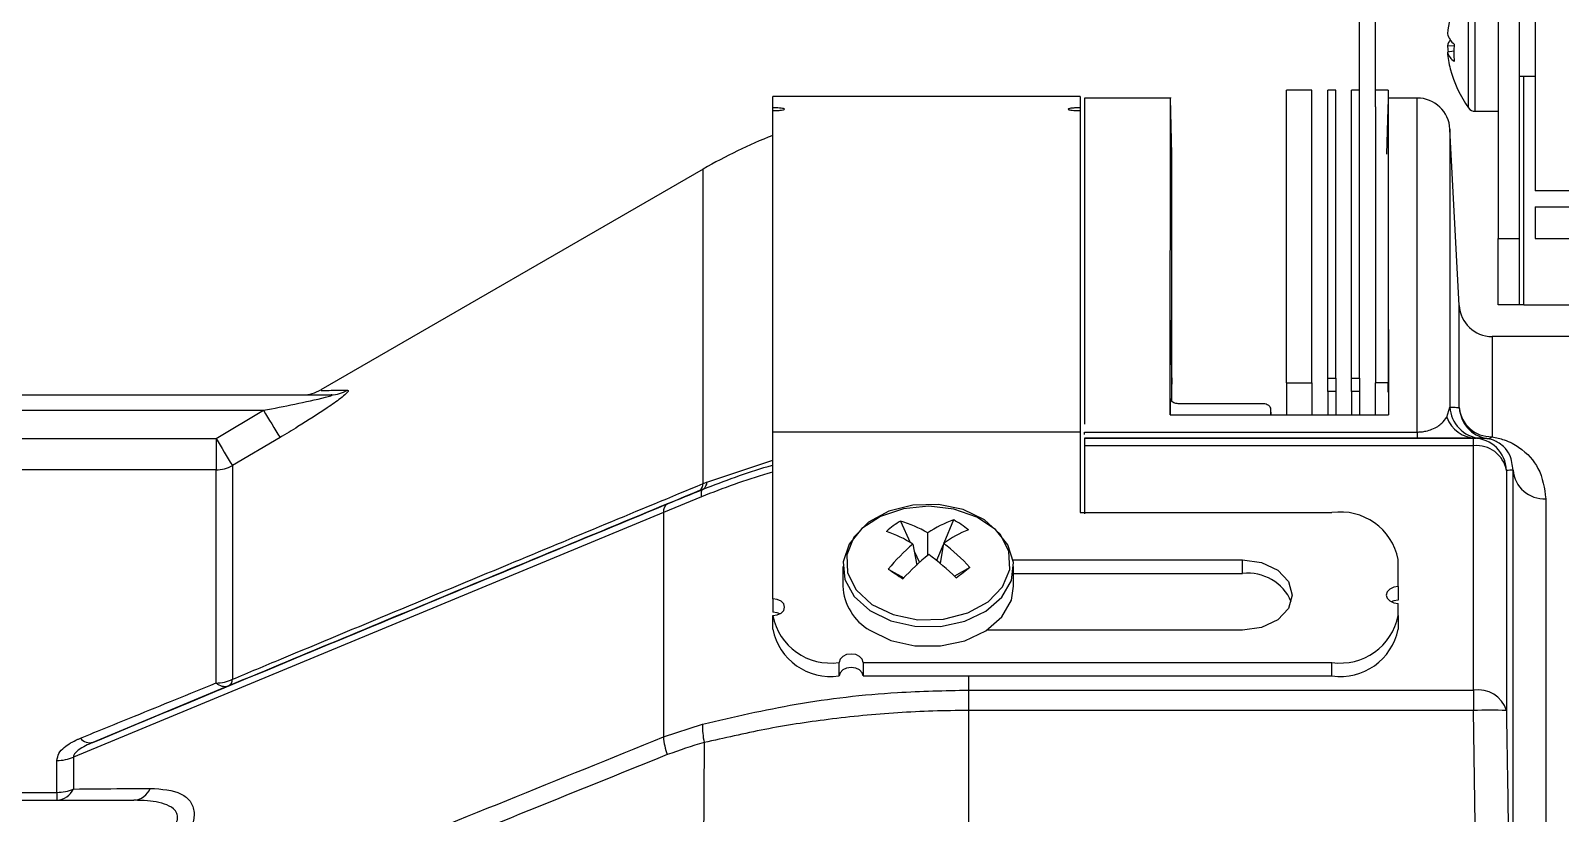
# Model space of a CAD drawing. Extents: x 17.1 to 113.1, y 3.8 to 84.5.
# Drawn here: x 78.4 to 81.285, y 37.867 to 39.344 of the extents above; entities that cross this region are included whole.
import ezdxf

# ---------------------------------------------------------------- set-up
doc = ezdxf.new("R2010")
doc.units = 0
doc.header["$MEASUREMENT"] = 0
doc.layers.add('OBJECT', color=7, linetype='CONTINUOUS')

msp = doc.modelspace()

# ---------------------------------------------------------------- linework, layer by layer
at = {"layer": 'OBJECT'}
for p, q in [((81.1676, 45.4765), (81.1676, 38.9515)), ((81.2076, 45.4765), (81.2076, 38.9515)), ((81.2376, 45.3865), (81.2376, 39.0415)), ((81.112, 39.1977), (81.112, 39.4552)), ((81.1242, 39.1915), (81.1242, 39.4615)), ((80.9062, 39.2), (80.9062, 39.3815)), ((80.9362, 39.2), (80.9362, 39.3815)), ((81.0721, 39.3151), (81.0847, 39.3158)), ((81.0843, 39.3047), (81.0721, 39.3032)), ((81.2076, 39.2575), (81.2376, 39.2575)), ((81.2163, 38.8265), (81.2163, 39.2575)), ((80.3793, 39.2194), (79.7993, 39.2194)), ((79.7993, 39.1981), (79.7993, 39.2194)), ((80.3793, 39.2194), (80.3793, 39.1981)), ((80.5497, 39.2165), (80.3874, 39.2165)), ((80.3874, 39.2165), (80.3874, 38.601)), ((80.5524, 39.1108), (80.5497, 39.2163)), ((80.8164, 39.2315), (80.7684, 39.2315)), ((80.7684, 38.6793), (80.7684, 39.2315)), ((80.8164, 38.6793), (80.8164, 39.2315)), ((80.8613, 39.2315), (80.8464, 39.2315)), ((80.8464, 38.6882), (80.8464, 39.2315)), ((80.8613, 38.6882), (80.8613, 39.2315)), ((80.9062, 39.2315), (80.8913, 39.2315)), ((80.8913, 38.6882), (80.8913, 39.2315)), ((80.9602, 39.2315), (80.9362, 39.2315)), ((80.9602, 39.2315), (80.9602, 38.6793)), ((81.015, 39.2165), (80.9602, 39.2165)), ((81.015, 38.5863), (81.015, 39.2165)), ((79.7993, 39.1927), (79.7993, 39.1981)), ((79.7993, 38.5864), (79.7993, 39.1927)), ((80.3793, 39.1981), (80.3793, 39.1927)), ((80.3793, 39.1927), (80.3793, 38.5864)), ((80.9062, 38.6882), (80.9062, 39.2)), ((80.9362, 39.2), (80.9362, 38.6793)), ((81.1242, 39.1915), (81.1676, 39.1915)), ((81.0943, 38.8252), (81.0769, 39.1577)), ((81.0769, 39.1577), (81.0769, 38.6335)), ((80.5524, 38.6768), (80.5524, 39.1115)), ((79.6684, 39.0825), (78.9469, 38.666)), ((79.6684, 38.4892), (79.6684, 39.0825)), ((81.3276, 39.0415), (81.2376, 39.0415)), ((81.2376, 39.0115), (81.2376, 38.9515)), ((81.2376, 39.0115), (81.3276, 39.0115)), ((81.1676, 38.8265), (81.1676, 38.9515)), ((81.1676, 38.9515), (81.2076, 38.9515)), ((81.2076, 38.9515), (81.2076, 38.8265)), ((81.2376, 38.9515), (81.3276, 38.9515)), ((81.0943, 38.6324), (81.0943, 38.8252)), ((81.2076, 38.8265), (81.1676, 38.8265)), ((81.2163, 38.8265), (81.2076, 38.8265)), ((81.2163, 38.8265), (81.3626, 38.8265)), ((80.5493, 38.7974), (80.5524, 38.6768)), ((81.3626, 38.7665), (81.1562, 38.7665)), ((81.1562, 38.7665), (81.1562, 38.5775)), ((80.5524, 38.6681), (80.5524, 38.6768)), ((80.5524, 38.6681), (80.5524, 38.6681)), ((80.5524, 38.644), (80.5524, 38.6681)), ((80.7684, 38.6793), (80.8164, 38.6793)), ((80.7684, 38.6793), (80.7684, 38.6185)), ((80.8164, 38.6793), (80.8164, 38.6185)), ((80.8464, 38.6882), (80.8613, 38.6882)), ((80.8464, 38.663), (80.8464, 38.6882)), ((80.8613, 38.6882), (80.8613, 38.663)), ((80.8913, 38.6882), (80.9062, 38.6882)), ((80.8913, 38.663), (80.8913, 38.6882)), ((80.9062, 38.6882), (80.9062, 38.663)), ((80.9602, 38.6793), (80.9362, 38.6793)), ((80.9362, 38.6185), (80.9362, 38.6793)), ((80.9602, 38.6613), (80.9602, 38.6793)), ((74.5414, 38.6565), (78.9663, 38.6565)), ((80.7239, 38.6395), (80.5644, 38.6398)), ((80.8613, 38.663), (80.8464, 38.663)), ((80.8464, 38.663), (80.8464, 38.6185)), ((80.8613, 38.663), (80.8613, 38.6185)), ((80.9062, 38.663), (80.8913, 38.663)), ((80.8913, 38.663), (80.8913, 38.6185)), ((80.9062, 38.663), (80.9062, 38.6185)), ((74.5403, 38.6273), (78.839, 38.6273)), ((78.7493, 38.5743), (78.839, 38.6273)), ((80.5491, 38.6185), (80.9608, 38.6185)), ((80.7394, 38.6185), (80.7391, 38.6293)), ((81.0707, 38.6142), (81.0769, 38.6335)), ((79.7993, 38.2718), (79.7993, 38.5864)), ((79.7993, 38.5864), (80.3793, 38.5864)), ((80.3793, 38.5864), (80.3793, 38.4344)), ((80.3874, 38.5863), (81.015, 38.5863)), ((80.3874, 38.5816), (80.3874, 38.5863)), ((81.015, 38.5863), (81.015, 38.5747)), ((74.5358, 38.5743), (78.7493, 38.5743)), ((78.7493, 38.5743), (78.7493, 38.515)), ((78.87, 38.5761), (78.7803, 38.5232)), ((80.3874, 38.5747), (80.3874, 38.5746)), ((81.015, 38.5747), (80.3874, 38.5747)), ((80.3874, 38.5746), (81.1213, 38.5746)), ((80.3874, 38.5746), (80.3874, 38.5604)), ((81.1213, 38.5604), (80.3874, 38.5604)), ((80.3874, 38.5604), (80.3874, 38.4317)), ((81.1213, 38.5746), (81.1265, 38.5747)), ((81.1213, 38.5604), (81.1213, 38.5746)), ((81.1213, 38.0994), (81.1213, 38.5604)), ((81.1333, 38.5745), (81.1265, 38.5747)), ((78.7803, 38.5232), (78.7803, 38.1198)), ((79.6752, 38.492), (79.7993, 38.5335)), ((78.7493, 38.515), (74.5303, 38.515)), ((78.7493, 38.1129), (78.7493, 38.515)), ((81.1833, 38.5139), (81.1833, 38.0608)), ((81.1958, 37.1593), (81.1958, 38.5144)), ((79.6684, 38.4892), (79.6752, 38.492)), ((79.6684, 38.4787), (79.6684, 38.4787)), ((79.665, 38.4642), (79.5934, 38.4346)), ((81.2578, 38.4603), (81.2578, 37.1328)), ((79.5934, 38.4346), (78.4803, 37.973)), ((79.5934, 38.4346), (79.5934, 38.011)), ((80.0402, 38.4184), (80.0587, 38.3781)), ((80.1407, 38.4205), (80.1224, 38.3768)), ((80.3793, 38.4344), (80.8543, 38.4344)), ((80.0921, 38.354), (80.0919, 38.3959)), ((80.064, 38.375), (80.071, 38.3354)), ((80.0664, 38.3614), (80.0762, 38.3401)), ((80.1211, 38.3738), (80.1086, 38.3438)), ((80.1216, 38.3762), (80.115, 38.3387)), ((79.9318, 38.3324), (79.9318, 38.2954)), ((80.0172, 38.3277), (80.0469, 38.3115)), ((80.1714, 38.331), (80.1421, 38.3146)), ((80.2528, 38.345), (80.6858, 38.345)), ((80.2538, 38.2954), (80.2538, 38.3324)), ((80.6858, 38.3195), (80.6858, 38.345)), ((80.9793, 38.2948), (80.9793, 38.346)), ((80.2538, 38.3195), (80.6858, 38.3195)), ((80.9793, 38.2948), (80.9793, 38.2693)), ((79.7993, 38.2718), (79.7993, 38.2463)), ((79.7993, 38.2145), (79.7993, 38.2399)), ((80.9793, 38.2399), (80.9793, 38.2629)), ((80.9793, 38.2399), (80.9793, 38.2145)), ((80.6858, 38.2127), (80.2035, 38.2127)), ((79.9243, 38.1516), (79.9248, 38.1516)), ((79.9243, 38.1516), (79.9243, 38.1261)), ((79.9248, 38.1261), (79.9248, 38.1516)), ((79.9698, 38.1516), (80.8543, 38.1516)), ((79.9698, 38.1516), (79.9698, 38.1261)), ((80.8543, 38.1261), (80.8543, 38.1516)), ((79.9243, 38.1261), (79.9248, 38.1261)), ((79.9698, 38.1261), (80.8543, 38.1261)), ((80.1684, 38.1261), (80.1684, 38.0994)), ((78.7731, 38.1073), (78.5172, 38.0008)), ((80.1684, 38.0994), (80.1684, 38.0608)), ((80.1684, 38.0994), (81.1213, 38.0994)), ((81.1213, 38.0994), (81.1213, 38.0608)), ((79.5934, 38.011), (79.6672, 38.0353)), ((80.1684, 38.0608), (80.1684, 37.851)), ((81.1213, 38.0608), (80.1684, 38.0608)), ((81.1265, 37.7255), (81.1213, 38.0608)), ((79.6702, 38.0006), (79.6685, 37.7542)), ((78.4493, 37.9065), (78.4493, 37.9665)), ((78.4803, 37.973), (78.4803, 37.9128)), ((74.5303, 37.9065), (78.4493, 37.9065)), ((74.5395, 37.8915), (78.5944, 37.8915)), ((78.4493, 37.9065), (78.4493, 37.8915))]:
    msp.add_line(p, q, dxfattribs=at)
at = {"layer": 'OBJECT', "flags": 128}
for points in [[(81.0721, 39.3151), (81.0728, 39.3081), (81.0735, 39.3033)], [(80.9601, 39.2145), (80.9591, 39.1759), (80.9574, 39.1107)], [(79.665, 38.4642), (79.6648, 38.4671), (79.6648, 38.4697), (79.665, 38.4721), (79.6653, 38.4741), (79.6659, 38.4757), (79.6666, 38.4771), (79.6674, 38.478), (79.6684, 38.4787)], [(79.9824, 38.2495), (80.0219, 38.2302), (80.0676, 38.2199), (80.1156, 38.2197), (80.1616, 38.2295), (80.2014, 38.2484), (80.2316, 38.2748), (80.2495, 38.3063), (80.2534, 38.3401), (80.2431, 38.3732), (80.2194, 38.4027), (80.1844, 38.426), (80.1413, 38.4409), (80.0939, 38.4462), (80.0464, 38.4414), (80.003, 38.4269), (79.9676, 38.404), (79.9433, 38.3747), (79.9323, 38.3417), (79.9356, 38.3079), (79.9528, 38.2762), (79.9824, 38.2495)], [(79.9866, 38.2612), (80.0267, 38.2419), (80.0732, 38.2323), (80.1216, 38.2334), (80.1672, 38.2449), (80.2055, 38.2659), (80.2328, 38.2942), (80.2464, 38.3271), (80.2449, 38.3613), (80.2286, 38.3936), (80.1989, 38.4207), (80.1589, 38.44), (80.1124, 38.4496), (80.0639, 38.4485), (80.0183, 38.437), (79.98, 38.416), (79.9527, 38.3877), (79.9392, 38.3548), (79.9406, 38.3206), (79.957, 38.2883), (79.9866, 38.2612)], [(80.6858, 38.345), (80.7216, 38.3399), (80.7519, 38.3256), (80.7722, 38.3041), (80.7793, 38.2788), (80.7722, 38.2535), (80.7519, 38.2321), (80.7216, 38.2178), (80.6858, 38.2127)], [(79.9824, 38.2125), (80.0219, 38.1932), (80.0676, 38.1829), (80.1156, 38.1827), (80.1616, 38.1925), (80.2014, 38.2114), (80.2316, 38.2378), (80.2495, 38.2693), (80.2538, 38.2954)], [(80.9793, 38.2948), (80.9707, 38.2935), (80.9634, 38.2901), (80.9585, 38.2849), (80.9568, 38.2788), (80.9585, 38.2728), (80.9634, 38.2676), (80.9707, 38.2641), (80.9793, 38.2629)], [(79.7993, 38.2399), (79.8079, 38.2412), (79.8152, 38.2446), (79.8201, 38.2498), (79.8218, 38.2559), (79.8201, 38.2619), (79.8152, 38.2671), (79.8079, 38.2706), (79.7993, 38.2718)], [(80.9793, 38.2693), (80.9707, 38.2681), (80.9658, 38.2661)], [(79.8128, 38.2431), (79.8079, 38.2451), (79.7993, 38.2463)], [(79.9698, 38.1516), (79.9681, 38.1576), (79.9632, 38.1628), (79.9559, 38.1663), (79.9473, 38.1675), (79.9387, 38.1663), (79.9314, 38.1628), (79.9265, 38.1576), (79.9248, 38.1516)], [(79.9698, 38.1261), (79.9681, 38.1322), (79.9632, 38.1374), (79.9559, 38.1408), (79.9473, 38.142), (79.9387, 38.1408), (79.9314, 38.1374), (79.9265, 38.1322), (79.9248, 38.1261)]]:
    msp.add_lwpolyline(points, dxfattribs=at)
at = {"layer": 'OBJECT'}
for centre, radius, start, end in [((81.2754, 39.3199), 0.2041, 158.9959, 174.9427), ((81.1142, 39.3507), 0.044, 196.9537, 228.1954), ((81.1061, 39.306), 0.0352, 144.331, 164.9778), ((81.105, 39.3135), 0.0345, 197.4615, 234.2794), ((81.2675, 39.3203), 0.1962, 185.0254, 194.3849), ((81.3256, 39.3017), 0.2413, 176.1519, 183.8481), ((81.2914, 39.3265), 0.2208, 194.3896, 215.6682), ((81.015, 39.1545), 0.062, 3, 90), ((81.1242, 39.2065), 0.015, 215.6682, 270), ((80.1684, 38.2165), 1, 111.659, 120), ((81.1562, 38.8285), 0.062, 183, 270), ((78.9138, 38.7185), 0.062, 270.0001, 302.0977), ((78.9662, 38.7153), 0.0588, 270.055, 301.8738), ((80.2004, 39.4168), 1.5737, 210.1109, 212.2897), ((81.1271, 38.6347), 0.0599, 199.9391, 269.4293), ((81.1388, 38.6363), 0.062, 182.5106, 264.8718), ((81.1563, 38.6355), 0.062, 182.7994, 260.9518), ((81.1544, 38.6378), 0.0603, 185.1121, 271.7203), ((80.1178, 39.3688), 1.5824, 210.1364, 212.3021), ((81.1213, 38.5126), 0.062, 1.1516, 89.9958), ((81.1274, 38.5039), 0.0568, 10.0796, 96.1485), ((81.1477, 38.587), 0.0128, 264.8306, 312.121), ((78.7493, 38.5778), 0.0628, 269.9743, 299.5333), ((81.2548, 38.5195), 0.0592, 184.9587, 272.8856), ((79.6528, 38.4889), 0.0155, 302.0382, 1.1272), ((79.6602, 38.4914), 0.015, 302.8502, 2.4787), ((79.6105, 38.4365), 0.0172, 124.7858, 186.3697), ((80.1415, 38.2565), 0.191, 122.0144, 131.8138), ((79.9775, 38.2031), 0.2242, 59.3227, 73.7602), ((80.2124, 38.2175), 0.2153, 109.4641, 124.0335), ((80.0457, 38.2477), 0.1972, 51.5104, 61.194), ((80.8699, 38.3239), 0.1116, 11.4217, 98.0496), ((79.9237, 38.1453), 0.2692, 58.5878, 70.3696), ((80.2709, 38.1613), 0.2617, 113.0565, 124.7896), ((80.3153, 38.079), 0.3883, 130.334, 140.1598), ((80.4209, 37.959), 0.5139, 129.5503, 137.0243), ((79.7997, 37.9558), 0.4959, 45.8155, 53.6482), ((79.8918, 38.0724), 0.3809, 42.7655, 52.8975), ((82.2363, 41.6317), 3.98, 236.1125, 236.5917), ((78.7187, 40.2378), 2.3971, 306.5243, 307.3039), ((80.0327, 38.3002), 0.1011, 182.7052, 240.1438), ((80.6959, 38.2313), 0.0887, 23.0747, 96.5383), ((79.9087, 38.262), 0.1116, 191.4217, 278.0494), ((80.8699, 38.262), 0.1116, 261.9505, 348.5783), ((79.9087, 38.2366), 0.1116, 191.4218, 278.0494), ((80.8699, 38.2366), 0.1116, 261.9506, 348.5782), ((78.7496, 38.1845), 0.0717, 269.7955, 295.403), ((78.7654, 38.1201), 0.0149, 301.1475, 358.9637), ((78.7662, 38.1314), 0.025, 227.7289, 286.1825), ((81.1302, 38.0445), 0.0556, 17.0332, 99.1638), ((79.7948, 38.0286), 0.1278, 176.9899, 192.6701), ((81.1516, 37.1303), 0.9311, 88.0511, 91.8659), ((78.5118, 38.0244), 0.0242, 220.4466, 282.8336), ((79.7183, 38.0194), 0.1253, 183.8707, 199.5151), ((78.4496, 38.0424), 0.0758, 269.7514, 293.8597), ((78.4464, 37.9289), 0.0375, 274.3878, 334.6174), ((78.4497, 37.9842), 0.0777, 269.7355, 293.2219), ((78.5911, 37.9286), 0.0373, 275.0457, 336.9069)]:
    msp.add_arc(centre, radius, start, end, dxfattribs=at)
for points, knots in [([(80.5493, 38.7974), (80.5493, 38.8405), (80.5494, 38.9266), (80.5495, 39.0303), (80.5496, 39.1134), (80.5496, 39.1735), (80.5497, 39.2066), (80.5497, 39.2204), (80.5497, 39.2164), (80.5497, 39.2163)], [0, 0, 0, 0, 0.164694, 0.329387, 0.498866, 0.668344, 0.833038, 0.997732, 1, 1, 1, 1]), ([(79.7993, 39.1927), (79.8018, 39.1927), (79.8068, 39.1928), (79.8135, 39.1933), (79.8186, 39.194), (79.8216, 39.1948), (79.8221, 39.1958), (79.8199, 39.1966), (79.8154, 39.1974), (79.8091, 39.1979), (79.8034, 39.1981), (79.8001, 39.1981), (79.7993, 39.1981)], [0, 0, 0, 0, 0.106362, 0.212713, 0.319455, 0.426997, 0.535233, 0.643751, 0.752038, 0.859722, 0.966709, 1, 1, 1, 1]), ([(80.3793, 39.1981), (80.3775, 39.1981), (80.3733, 39.198), (80.367, 39.1977), (80.3613, 39.1971), (80.3576, 39.1964), (80.3563, 39.1954), (80.3577, 39.1945), (80.3615, 39.1937), (80.3673, 39.1931), (80.3736, 39.1927), (80.3777, 39.1927), (80.3793, 39.1927)], [0, 0, 0, 0, 0.073488, 0.179791, 0.286364, 0.393529, 0.501387, 0.609763, 0.718227, 0.826267, 0.933534, 1, 1, 1, 1]), ([(80.9602, 39.2145), (80.9602, 39.2138), (80.9602, 39.2121), (80.9602, 39.1811), (80.9602, 39.1274), (80.9603, 39.049), (80.9604, 38.941), (80.9606, 38.8017), (80.9607, 38.6798), (80.9608, 38.6185)], [0, 0, 0, 0, 0.1137688, 0.2509993, 0.3882299, 0.5294473, 0.6706646, 0.8345115, 1, 1, 1, 1]), ([(80.5491, 38.6185), (80.5491, 38.6325), (80.5491, 38.6604), (80.5491, 38.7006), (80.5492, 38.747), (80.5492, 38.7783), (80.5493, 38.7974)], [0, 0, 0, 0, 0.218765, 0.43753, 0.656295, 1, 1, 1, 1]), ([(78.839, 38.6273), (78.8586, 38.6311), (78.8977, 38.6388), (78.9396, 38.6477), (78.9609, 38.6534), (78.9649, 38.6546), (78.9672, 38.6555), (78.9681, 38.656), (78.9679, 38.6564), (78.9671, 38.6565), (78.9664, 38.6565), (78.9663, 38.6565)], [0, 0, 0, 0, 0.419112, 0.839951, 0.8802, 0.924731, 0.942602, 0.960654, 0.976829, 0.994028, 1, 1, 1, 1]), ([(78.9973, 38.6653), (78.9982, 38.665), (79.0001, 38.6644), (78.9951, 38.6587), (78.9821, 38.6479), (78.9519, 38.6266), (78.9121, 38.6012), (78.8814, 38.5828), (78.87, 38.5761)], [0, 0, 0, 0, 0.087297, 0.174538, 0.284703, 0.464437, 0.802351, 1, 1, 1, 1]), ([(78.9476, 38.6648), (78.9489, 38.6648), (78.9515, 38.6649), (78.9824, 38.6652), (78.9973, 38.6653)], [0, 0, 0, 0, 0.5172286, 1, 1, 1, 1]), ([(80.5492, 38.6499), (80.5491, 38.6465), (80.5491, 38.6362), (80.5491, 38.6256), (80.5491, 38.6185)], [0, 0, 0, 0, 0.3251, 1, 1, 1, 1]), ([(80.5644, 38.6398), (80.5629, 38.6399), (80.5599, 38.64), (80.5558, 38.6414), (80.5524, 38.6435), (80.5497, 38.6464), (80.5494, 38.6487), (80.5492, 38.6499)], [0, 0, 0, 0, 0.172836, 0.345191, 0.529672, 0.742964, 1, 1, 1, 1]), ([(80.7391, 38.6293), (80.7389, 38.6307), (80.7384, 38.6335), (80.7348, 38.6368), (80.7302, 38.6388), (80.7264, 38.6395), (80.7243, 38.6395), (80.7239, 38.6395)], [0, 0, 0, 0, 0.29148, 0.560989, 0.754894, 0.949735, 1, 1, 1, 1]), ([(80.7391, 38.6185), (80.7391, 38.6195), (80.7391, 38.6226), (80.7391, 38.6262), (80.7391, 38.6287), (80.7391, 38.6293)], [0, 0, 0, 0, 0.28187, 0.85045, 1, 1, 1, 1]), ([(81.015, 38.5863), (81.0177, 38.5864), (81.0238, 38.5866), (81.0339, 38.5884), (81.0496, 38.5935), (81.0625, 38.6027), (81.0681, 38.6105), (81.0707, 38.6142)], [0, 0, 0, 0, 0.064307, 0.144323, 0.280228, 0.653315, 1, 1, 1, 1]), ([(81.0769, 38.6335), (81.0792, 38.6334), (81.086, 38.6331), (81.091, 38.6327), (81.0943, 38.6324)], [0, 0, 0, 0, 0.33844, 1, 1, 1, 1]), ([(81.1265, 38.5747), (81.117, 38.5747), (81.1037, 38.5747), (81.0686, 38.5747), (81.0419, 38.5747), (81.0228, 38.5747), (81.015, 38.5747)], [0, 0, 0, 0, 0.484963, 0.675899, 0.868393, 1, 1, 1, 1]), ([(81.1465, 38.5742), (81.1459, 38.5743), (81.1429, 38.5743), (81.1384, 38.5744), (81.1341, 38.5745), (81.1333, 38.5745)], [0, 0, 0, 0, 0.169099, 0.845499, 1, 1, 1, 1]), ([(81.1958, 38.5144), (81.1947, 38.5241), (81.193, 38.5399), (81.181, 38.5569), (81.1686, 38.5663), (81.1585, 38.5716), (81.1497, 38.5735), (81.1465, 38.5742)], [0, 0, 0, 0, 0.4325165, 0.6994923, 0.8586172, 0.9494209, 1, 1, 1, 1]), ([(81.1562, 38.5775), (81.1641, 38.5757), (81.1854, 38.5709), (81.2185, 38.5514), (81.25, 38.5157), (81.255, 38.4801), (81.2578, 38.4603)], [0, 0, 0, 0, 0.086849, 0.233706, 0.575453, 1, 1, 1, 1]), ([(79.6684, 38.4787), (79.6684, 38.4787), (79.7086, 38.4937), (79.7516, 38.5109), (79.7964, 38.5232), (79.7993, 38.524)], [0, 0, 0, 0, 0.000018, 0.935388, 1, 1, 1, 1]), ([(79.7993, 38.5103), (79.7962, 38.5095), (79.7502, 38.4971), (79.7061, 38.4801), (79.665, 38.4642)], [0, 0, 0, 0, 0.06637, 1, 1, 1, 1]), ([(81.1958, 38.5144), (81.1938, 38.5143), (81.1902, 38.5141), (81.1854, 38.514), (81.1833, 38.5139)], [0, 0, 0, 0, 0.547716, 1, 1, 1, 1]), ([(79.6611, 38.4757), (79.5088, 38.4127), (79.2127, 38.2901), (78.9169, 38.1671), (78.7731, 38.1073)], [0, 0, 0, 0, 0.514049, 1, 1, 1, 1]), ([(78.7803, 38.1198), (78.8111, 38.1327), (78.9844, 38.205), (79.2804, 38.3282), (79.5457, 38.4383), (79.6684, 38.4892)], [0, 0, 0, 0, 0.1041979, 0.5858463, 1, 1, 1, 1]), ([(79.6006, 38.4506), (79.6231, 38.4598), (79.6457, 38.4689), (79.6684, 38.4787), (79.6684, 38.4787)], [0, 0, 0, 0, 0.99997, 1, 1, 1, 1]), ([(79.6684, 38.4787), (79.6684, 38.4787), (79.6659, 38.4777), (79.6635, 38.4767), (79.6611, 38.4757)], [0, 0, 0, 0, 0.000279, 1, 1, 1, 1]), ([(78.5172, 38.0008), (78.693, 38.0739), (79.0541, 38.2242), (79.4152, 38.3738), (79.6006, 38.4506)], [0, 0, 0, 0, 0.486655, 1, 1, 1, 1]), ([(78.4934, 38.0087), (78.5276, 38.0226), (78.614, 38.0578), (78.6984, 38.0921), (78.7493, 38.1129)], [0, 0, 0, 0, 0.396331, 1, 1, 1, 1]), ([(79.6672, 38.0353), (79.7253, 38.0488), (79.8433, 38.0761), (80.0141, 38.0962), (80.1237, 38.0984), (80.1684, 38.0994)], [0, 0, 0, 0, 0.365392, 0.741453, 1, 1, 1, 1]), ([(80.1684, 38.0608), (80.1684, 38.0608), (80.1239, 38.0608), (80.0349, 38.058), (79.9063, 38.0454), (79.784, 38.0266), (79.7075, 38.0086), (79.6702, 38.0006), (79.6702, 38.0006)], [0, 0, 0, 0, 0.000005, 0.258899, 0.517796, 0.758901, 0.999996, 1, 1, 1, 1]), ([(81.1833, 38.0608), (81.1839, 38.0195), (81.1873, 37.8128), (81.1917, 37.5124), (81.1947, 37.2532), (81.1958, 37.1593)], [0, 0, 0, 0, 0.1375162, 0.6875815, 1, 1, 1, 1]), ([(78.4493, 37.9665), (78.4501, 37.971), (78.4516, 37.98), (78.4649, 37.9943), (78.4804, 38.0032), (78.4917, 38.008), (78.4934, 38.0087)], [0, 0, 0, 0, 0.254854, 0.508631, 0.928591, 1, 1, 1, 1]), ([(78.4803, 37.5609), (78.5113, 37.5734), (78.6853, 37.6437), (79.0563, 37.7934), (79.3963, 37.9312), (79.5934, 38.011)], [0, 0, 0, 0, 0.083466, 0.469044, 1, 1, 1, 1]), ([(78.5172, 38.0008), (78.5076, 37.9965), (78.4954, 37.9911), (78.4843, 37.9819), (78.4806, 37.9771), (78.4804, 37.9741), (78.4803, 37.973)], [0, 0, 0, 0, 0.580898, 0.740076, 0.900892, 1, 1, 1, 1]), ([(79.6003, 37.9776), (79.4147, 37.9026), (79.0531, 37.7563), (78.6915, 37.6106), (78.5155, 37.5397)], [0, 0, 0, 0, 0.513008, 1, 1, 1, 1]), ([(79.6702, 38.0006), (79.6702, 38.0006), (79.6467, 37.9939), (79.6235, 37.9857), (79.6003, 37.9776)], [0, 0, 0, 0, 0.000029, 1, 1, 1, 1]), ([(78.4803, 37.9128), (78.5115, 37.913), (78.5596, 37.9135), (78.6083, 37.9138), (78.6254, 37.914)], [0, 0, 0, 0, 0.648493, 1, 1, 1, 1]), ([(78.5984, 37.7844), (78.6158, 37.7947), (78.6393, 37.8086), (78.6634, 37.831), (78.6735, 37.8447), (78.6776, 37.8573), (78.6762, 37.8677), (78.6681, 37.8778), (78.6462, 37.888), (78.6193, 37.8912), (78.599, 37.8914), (78.5944, 37.8915)], [0, 0, 0, 0, 0.248555, 0.3333352, 0.4187373, 0.4770675, 0.535602, 0.6044922, 0.7131677, 0.9343368, 1, 1, 1, 1]), ([(78.6254, 37.914), (78.6466, 37.9126), (78.6766, 37.9108), (78.7019, 37.8908), (78.7097, 37.8703), (78.7056, 37.8438), (78.6888, 37.8109), (78.6615, 37.7782), (78.6388, 37.7576), (78.6294, 37.7492)], [0, 0, 0, 0, 0.26946, 0.38121, 0.493906, 0.593567, 0.708386, 0.879636, 1, 1, 1, 1])]:
    msp.add_open_spline(points, degree=3, knots=knots, dxfattribs=at)

doc.saveas('drawing.dxf')
